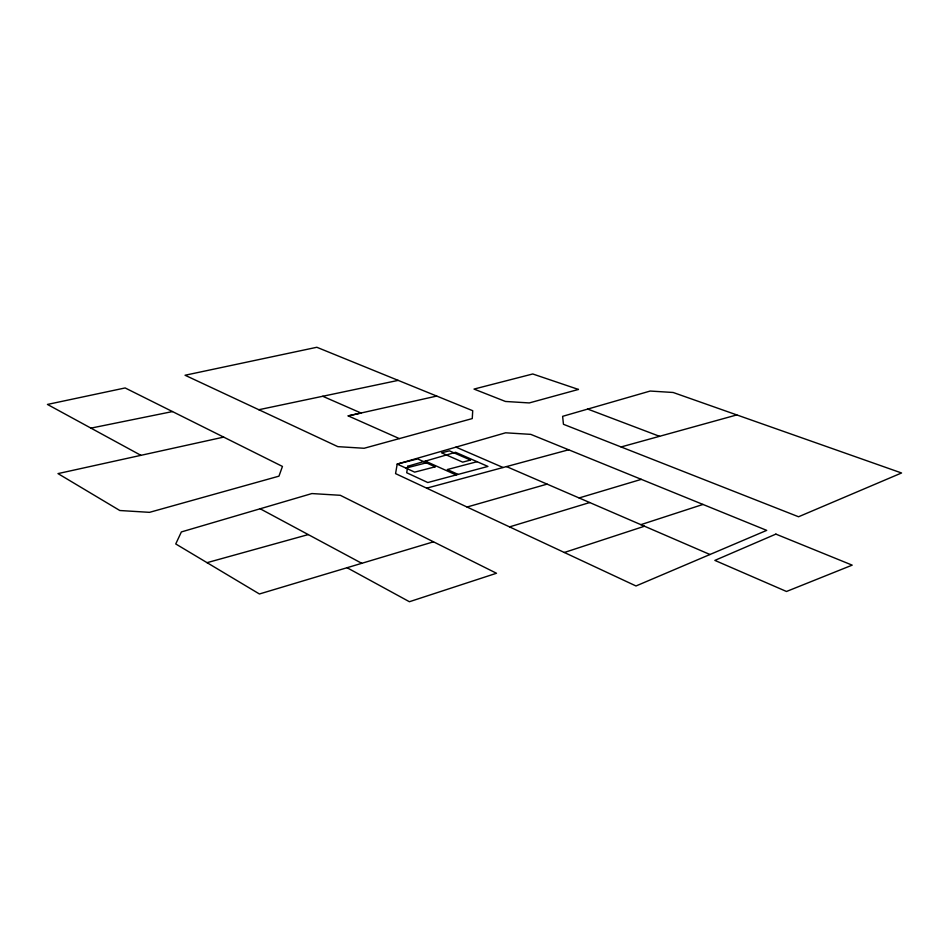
<?xml version="1.0" encoding="UTF-8"?>
<svg xmlns="http://www.w3.org/2000/svg" width="949" height="949" viewBox="0 0 949 949"><rect width="100%" height="100%" fill="white"/><g stroke="black" fill="none" stroke-linecap="round" stroke-linejoin="round"><path stroke-width="1.42" d="M564.347 552.484L644.501 526.221M640.895 524.655L702.984 504.441M509.554 526.885L589.697 502.543M433.491 541.82L259.421 593.979L175.743 543.955L181.366 531.938L311.889 493.563L340.288 495.295L496.493 573.255L409.41 601.725L347.049 567.716M579.104 497.952L641.334 479.352M587.728 409.078L562.627 416.338L563.445 424.286L798.548 516.766L901.55 472.982L673.138 392.483L650.195 391.047L587.728 409.078L659.543 436.315M467.05 507.027L547.11 484.12M621.085 446.955L736.815 414.927M207.048 562.674L308.259 534.584M399.351 438.604L472.258 418.58L472.721 410.715L316.836 347.275L185.055 375.246L337.844 446.647L364.119 448.272L399.351 438.604L348.2 415.887L436.73 396.077M426.682 488.166L635.996 585.972L766.697 530.372L530.788 434.369L505.603 432.803L397.204 464.085L395.567 473.622L426.682 488.166L568.665 449.779M477.086 461.7L447.299 469.541L458.118 474.417M405.899 468.094L426.338 462.839M348.2 415.887L361.011 413.029L322.743 396.267M223.679 437.109L57.996 473.598L119.823 510.515L149.527 512.341L278.959 476.161L282.446 466.433L125.149 387.951L47.45 404.44L140.903 455.33M258.816 409.731L398.177 380.383M90.938 428.129L172.481 411.569M506.493 466.576L709.959 554.513M455.971 447.121L503.065 467.501M425.377 461.107L456.101 474.951M260.168 508.771L361.759 563.303M407.726 466.256L406.718 472.756L427.797 482.531L487.928 466.433L455.567 452.293L407.726 466.256M775.879 534.109L714.87 560.396L786.496 591.476L852.178 565.141L775.879 534.109M578.439 389.446L529.269 402.934L505.461 401.463L474.014 389.078L532.757 373.977L578.439 389.446M435.14 466.813L414.677 472.139L397.204 464.085L417.619 458.901L435.14 466.813M470.538 460.075L462.685 462.139L441.558 452.827L449.411 450.834L470.538 460.075"/></g></svg>
